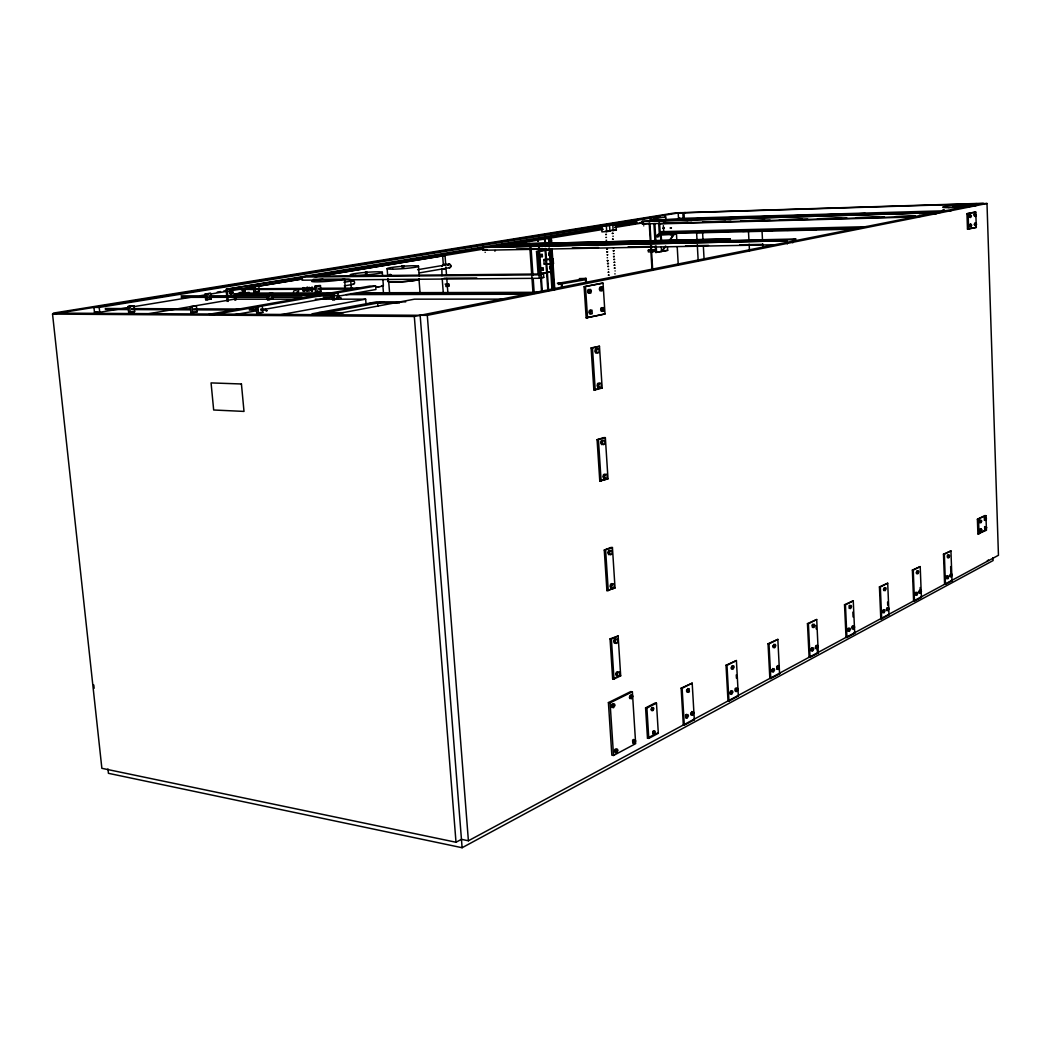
<?xml version="1.0" encoding="UTF-8"?>
<svg xmlns="http://www.w3.org/2000/svg" width="1051" height="1051" viewBox="0 0 1051 1051"><rect width="100%" height="100%" fill="white"/><g stroke="black" fill="none" stroke-linecap="round" stroke-linejoin="round"><path stroke-width="1.5" d="M919.152 591.963L919.914 591.096M970.323 225.321L969.863 226.32L969.718 224.651M600.988 227.647L226.385 289.209L253.015 289.498M773.129 645.945L774.075 645.196M691.033 713.038L691.033 713.905M657.913 235.91L657.282 236.528L657.414 234.938M970.572 225.269L969.666 226.793L970.204 224.021M687.761 691.006L689.167 688.655L689.351 691.821L688.366 692.333L686.947 691.138M658.202 235.647L657.164 237.027L656.73 235.897L657.768 234.518M664.285 220.789L664.587 219.541L665.743 220.539M985.312 527.996L984.826 528.574L985.326 527.313M950.656 575.633L950.038 576.145L950.616 574.726M947.109 577.511L946.583 578.129L947.004 576.46M974.829 215.547C973.804 217.399 974.067 212.762 974.842 214.838M772.038 669.658L771.946 670.735M686.894 690.034L687.827 689.311M548.451 239.116L548.359 239.208M599.845 288.434L600.594 287.698M226.399 289.038L315.3 288.289M980.281 521.795L979.624 521.257L980.294 520.705M919.888 592.239L919.178 592.199M293.426 292.047L294.241 290.51M852.978 627.946C851.757 629.759 852.151 625.056 853.057 626.948M736.239 690.271L735.569 690.809L735.24 690.034M685.804 715.403L685.791 717.202M630.035 695.907L630.009 697.785M441.972 266.455L442.931 265.088M663.72 220.158L664.429 220.211M588.232 290.549L589.072 290.181M980.163 529.297L980.136 530.952M947.66 555.506L947.529 557.109M916.065 594.432L915.408 593.71L916.209 593.289M883.352 611.892L882.656 611.17L883.379 610.355M884.456 589.769L883.76 589.283L884.377 588.113M848.696 630.403L847.96 629.667L848.801 628.971M811.898 650.043L811.109 649.308L811.924 648.414M665.217 246.315L661.552 251.504L661.289 246.985M668.883 241.126L673.468 234.649L670.249 234.728M662.143 251.386L665.808 246.21M669.474 241.021L674.059 234.544M735.464 688.957L736.252 688.944M691.939 714.102L691.098 714.128M653.683 733.112L652.842 732.468L653.867 731.93M969.587 215.245L969.745 217.045M643.343 222.326L643.265 221.669L643.554 222.3M441.972 275.73L441.84 269.122M984.813 519.759L985.037 518.563M916.932 573.163L916.958 571.284M849.707 607.767L849.747 605.915M812.948 626.724L812.278 625.805L812.975 624.82M730.931 693.397L730.156 692.451L730.957 691.361M652.106 709.859L651.384 709.031L652.132 708.059M636.722 221.84L636.683 222.536L636.643 221.827L613.955 225.531M974.763 223.429L974.816 225.269M684.306 725.164L694.33 719.751L692.189 683.137L681.14 688.155L683.321 725.006L684.306 725.164L682.112 688.3L692.189 683.137M728.974 701.083L738.354 696.025L736.409 660.54L726.018 665.23L728.001 700.951L728.974 701.083L726.99 665.362L736.409 660.54M770.79 678.539L779.592 673.796L777.832 639.376L768.045 643.777L769.844 678.407L770.79 678.539L768.99 643.882L777.832 639.376M810.032 657.374L818.295 652.921L816.706 619.499L807.47 623.637L809.112 657.269L810.032 657.374L808.403 623.742L816.706 619.499M846.935 637.484L854.713 633.293L853.254 600.817L844.531 604.719L846.016 637.392L846.935 637.484L845.451 604.811L853.254 600.817M881.684 618.75L889.015 614.796L887.701 583.213L879.437 586.892L880.791 618.658L881.684 618.75L880.331 586.97L887.701 583.213M914.475 601.08L921.412 597.336L920.203 566.594L912.373 570.076L913.595 600.988L914.475 601.08L913.253 570.154L920.203 566.594M945.466 584.369L952.022 580.835L950.932 550.895L943.483 554.179L944.599 584.29L945.466 584.369L944.35 554.258L950.932 550.895M107.951 768.938L108.424 773.313L462.112 847.723L993.09 560.551L992.985 557.7M680.496 212.617L52.55 314.091L101.868 768.32L456.003 842.245L461.442 839.329L468.404 840.774L998.45 555.283L986.994 203.487L673.56 213.13L53.43 313.08L427.297 315.339L986.994 203.487M648.795 738.38L658.32 733.283L656.468 703.172L655.141 702.988L645.59 707.875L647.482 738.17L648.795 738.38L646.904 708.072L656.468 703.172M653.88 733.545L653.013 734.018L652.842 731.325L653.722 730.865L654.234 731.982M613.534 755.472L635.658 743.661L632.374 691.808L630.705 691.584L608.411 702.607L611.853 755.196L613.534 755.472L610.079 702.856L632.374 691.808M647.482 738.17L655.64 733.808M686.763 717.505L685.764 718.043L685.58 714.89L686.579 714.352L687.17 715.665M692.175 714.614L691.19 715.14L690.599 713.839L691.992 711.474M731.273 693.713L730.34 694.212L729.788 692.937L731.102 690.665M736.344 691.006L735.411 691.505L735.253 688.458L736.173 687.971L736.725 689.246M772.958 671.431L772.091 671.904L771.579 670.656L772.813 668.475M777.714 668.896L776.847 669.356L776.689 666.413L777.569 665.953L778.068 667.188M812.081 650.53L811.267 650.963L810.781 649.754L811.95 647.652M816.548 648.139L815.734 648.585L815.261 647.363L816.417 645.275M848.866 630.876L848.091 631.283L847.973 628.485L848.748 628.078L849.195 629.273M853.07 628.629L852.308 629.037L852.177 626.251L852.952 625.844L853.399 627.027M883.523 612.352L882.787 612.746L882.367 611.577L883.405 609.633M887.478 610.237L886.755 610.618L886.335 609.462L887.372 607.531M916.222 594.879L915.526 595.247L915.421 592.606L916.117 592.239L916.511 593.368M919.967 592.882L919.27 593.25L919.178 590.609L919.861 590.242L920.256 591.385M950.669 576.474L950.012 576.815L949.644 575.698L950.564 573.899M616.201 752.174L615.098 752.766L614.874 749.455L615.978 748.864L616.648 750.23M633.911 742.742L632.833 743.32L632.623 740.049L633.7 739.484L634.344 740.824M652.435 710.134L651.554 710.581L651.042 709.464L652.264 707.441M688.037 691.637L687.039 692.149L686.448 690.822L687.853 688.484M774.167 647.206L773.286 647.652L772.774 646.404L774.009 644.237M813.251 627.04L812.423 627.473L812.292 624.583L813.106 624.163L813.592 625.398M849.996 608.082L849.221 608.49L849.103 605.691L849.878 605.284L850.325 606.493M884.614 590.228L883.891 590.609L883.471 589.427L884.508 587.509M917.287 573.373L916.603 573.728L916.196 572.585L917.181 570.732M948.16 557.45L947.516 557.779L947.424 555.204L948.068 554.875L948.436 555.992M732.337 665.638L731.023 667.884L731.575 669.172M615.505 276.741L614.98 276.794M977.903 533.921L986.442 530.243L985.956 515.673L984.826 515.594L977.404 519.26L977.903 533.921L985.312 530.164M980.636 531.189L979.677 530.4L980.557 528.679M985.326 528.811L984.721 529.126L984.629 526.63L985.588 527.418M614.796 273.891L615.137 273.877M613.259 707.021L612.142 707.573L611.472 706.18L611.918 704.236L613.035 703.684L613.705 705.076M630.863 694.829L629.339 697.286L629.983 698.652M980.347 522.4L979.729 522.715L979.637 520.192L980.609 520.994M985.037 520.061L984.419 520.363L984.34 517.867L985.299 518.668M615.137 270.974L615.058 270.948M977.404 519.26L985.956 515.673M208.794 295.83L339.355 295.607C338.461 296.316 341.417 298.537 336.228 297.197M614.48 268.097L615.006 268.044M608.739 269.332L608.253 269.319M614.296 265.22L614.822 265.194M613.994 679.038L620.694 675.819L618.133 635.986L610.053 638.863L612.654 678.854L613.994 679.038L611.393 639.034L618.133 635.986M617.896 675.557L616.609 676.174L615.833 674.545L616.359 672.285L617.646 671.681M612.654 678.854L615.334 677.567M260.819 310.137L266.034 309.585L260.727 309.112M608.293 266.402L607.846 266.494M339.42 295.62L339.289 297.17M614.126 262.33L614.52 262.29M614.848 262.29L614.204 262.356M607.714 263.538L608.227 263.486M613.679 259.479L614.664 259.4L613.902 259.492M265.667 309.125C264.799 310.873 267.374 310.334 265.745 310.163M607.478 260.661L607.925 260.609M614.231 256.549L613.718 256.602M602.052 310.623L601.106 309.309L602.236 308.508M590.058 310.807L589.44 312.2L590.228 313.29M671.392 227.936L670.039 228.001L671.431 227.922M615.768 642.687L614.48 643.278L613.705 641.622L614.231 639.363L615.518 638.785M607.636 254.828L606.979 254.841L607.675 254.789M613.915 250.742L613.469 250.795M613.14 250.808L614.047 250.769M589.059 292.493L588.126 291.797M606.716 251.977L607.714 251.885L607.058 251.964M613.219 247.878L613.876 247.865M606.926 248.995L607.189 248.995M607.531 248.982L606.742 249.074M613.324 242.085L612.588 242.124L613.245 242.058M612.667 239.194L613.14 239.181M606.913 590.636L615.032 587.956L612.431 547.545L611.078 547.426L604.272 550.067L606.913 590.636L615.032 587.956M611.945 583.581L610.644 584.12L610.119 586.353L610.907 588.061M613.219 236.252L612.891 236.265M605.796 237.434L606.453 237.368M613.035 233.348L612.129 233.401L612.825 233.348M610.053 554.153L608.739 554.678L607.951 552.944L608.476 550.698L609.79 550.198M604.272 550.067L612.431 547.545M243.635 291.337L242.584 290.181L243.806 289.485M599.779 481.043L608.004 478.809L605.35 437.65L603.997 437.584L597.086 439.725L599.779 481.043L608.004 478.809M605.14 478.139L603.813 478.586L603.024 476.799L603.55 474.566L604.877 474.119M602.932 444.166L601.606 444.586L600.817 442.773L601.343 440.54L602.67 440.133M597.086 439.725L605.35 437.65M615.61 751.977L614.914 750.545L616.083 749.928M633.346 742.545L632.623 741.441L633.674 740.338M595.208 389.921L602.157 388.016L599.464 346.252L591.109 347.934L593.841 389.882L595.208 389.921L592.475 347.96L599.464 346.252M599.254 387.162L597.914 387.53L597.113 385.664L597.651 383.444L598.991 383.076M593.841 389.882L599.398 388.358M777.254 668.686L776.728 667.385L777.635 666.899M441.84 268.964L444.823 269.082L441.486 269.253M816.115 647.928L816.154 645.892M732.022 668.475L732.048 666.295M597.021 352.676L595.681 353.018L594.866 351.126L595.418 348.906L596.758 348.577M586.169 317.862L605.008 313.96L603.051 283.192L601.684 283.205L584.133 286.739L586.169 317.862L605.008 313.96M494.666 250.677L495.428 250.624L494.706 250.703M544.694 240.337C543.59 238.971 546.507 241.677 545.39 243.543M548.583 239.681L549.331 239.589L549.542 242.847M550.869 242.571C549.528 238.367 552.406 238.117 551.617 242.505M551.394 239.26C548.583 237.487 552.077 239.602 550.698 239.326M967.485 229.131L976.3 227.41L975.788 212.105L974.632 212.131L966.959 213.721L967.485 229.131L976.3 227.41M590.833 313.684L589.677 313.947L588.98 312.305L589.44 310.4L590.609 310.15M602.486 311.109L601.343 311.359L600.66 309.73L601.119 307.851L602.262 307.601M529.415 241.31L530.61 241.218L529.914 241.244M975.144 225.597L974.159 224.494L975.052 222.97M969.981 217.426L968.983 216.296L969.889 214.785M974.842 216.401L974.119 213.905L975.105 215.021M966.959 213.721L975.788 212.105M589.493 292.993L588.324 293.229L587.627 291.574L588.1 289.669L589.256 289.432M601.172 290.575L600.029 290.812L599.333 289.17L599.793 287.278L600.949 287.041M584.133 286.739L603.051 283.192M52.55 314.091L414.317 316.469L983.289 203.277L679.642 212.762M586.222 279.579L558.291 284.493M787.33 243.898L787.173 240.745L482.895 247.419L483.105 250.256L777.346 244.712M792.625 239.667L796.014 238.997L492.774 245.803L792.625 239.667L792.782 242.807M974.211 203.881L975.459 203.644M975.63 203.841L976.878 203.592M402.047 267.479L403.807 267.388L402.98 267.374M558.212 283.31L586.156 278.423L586.458 283.153M539.255 278.292L543.748 277.425L543.512 273.969L306.537 276.242L301.782 277.03L302.057 280.183L539.255 278.292L539.005 274.823L543.512 273.969M330.907 314.906L414.475 299.167L502.26 299.141M540.976 273.483L552.576 271.565L552.038 263.604M552.576 271.565L539.531 274.009L537.981 251.517L551.066 249.258L551.709 258.822M655.259 246.039L655.64 252.45L667.674 250.348L667.477 247.169M655.64 252.45L667.674 250.348M730.261 238.919L502.168 244.266L730.261 238.919L730.432 241.94M648.27 250.23L654.037 249.757L654.142 251.425L651.883 251.846L648.362 251.898L648.27 250.23L654.037 249.757M319.504 313.868L383.957 301.847M448.974 286.017L446.005 286.568L445.847 284.65L448.83 284.112L448.974 286.017L446.478 286.03M550.842 263.985L553.457 263.512L553.154 259.019L543.853 259.584L544.155 264.077L550.842 263.985L550.54 259.492L553.154 259.019M280.617 314.722L365.643 299.18L366.05 304.067M262.277 306.143L256.142 306.892L256.72 313.093L262.842 312.331L262.277 306.143L260.464 306.143M332.628 299.732L338.383 299.023L337.87 293.084L332.116 293.781L332.628 299.732L336.596 299.023M544.155 264.077L553.457 263.512M234.57 314.683L257.061 310.676M261.883 309.822L332.55 297.223M340.59 295.791L375.93 289.498L375.641 286.056L369.821 286.082L208.965 314.315L214.943 314.354L375.641 286.056M698.757 232.363L699.624 232.205M256.72 313.093L262.842 312.331M332.116 293.781L337.87 293.084M658.688 223.259L659.384 235.161L675.832 234.228L675.74 232.849L659.305 233.769M545.154 240.259C543.945 240.048 545.416 240.784 544.628 243.609M549.253 239.575L548.793 242.912M196.406 305.972L190.336 306.695L190.927 312.738L196.984 311.989L196.406 305.972L194.698 305.959M190.927 312.738L196.984 311.989M267.466 299.732L273.168 299.049L272.643 293.255L266.941 293.938L267.466 299.732L271.473 299.049M659.936 231.706L867.233 226.674M315.445 291.915L320.936 291.245L320.45 285.596L318.755 285.609L314.945 286.253L315.445 291.915L320.936 291.245M540.411 250.125L543.328 249.626M538.073 274.022L536.522 251.544L551.066 249.258M344.268 285.872L353.372 284.309M419.428 272.892L449.578 267.69M148.585 313.724L234.163 299.207L297.472 299.193M266.941 293.938L272.643 293.255M314.945 286.253L320.45 285.596M343.966 282.285L353.07 280.722M417.575 269.726L449.329 264.313M255.485 292.099L259.334 291.455L258.822 285.951L253.383 286.595L253.882 292.112L255.485 292.099L254.986 286.581L253.383 286.595M231.443 293.873L230.182 294.083L229.407 292.638L229.893 290.996L231.154 290.785L231.929 292.217M244.108 291.771L242.86 291.968L242.085 290.536L242.571 288.907L243.819 288.697M609.567 225.453L601.54 226.096L601.908 231.89L609.935 231.233L609.567 225.453L604.785 225.571M608.371 230.826L616.359 230.169L615.991 224.402L611.209 224.533M234.754 300.113L234.176 294.044L241.296 293.032M128.642 312.383L134.633 311.661L134.042 305.802L132.426 305.802L128.038 306.511L128.642 312.383L134.633 311.661M205.641 299.732L211.304 299.062L210.752 293.426L209.149 293.426L205.103 294.096L205.641 299.732L211.304 299.062M253.882 292.112L256.457 291.679M205.103 294.096L210.752 293.426M402.31 262.211L405.541 261.686M408.786 261.147L412.018 260.609M415.25 260.083L418.495 259.544M654.97 219.712L654.839 217.386L99.214 307.418L93.959 307.404L94.459 312.239L99.727 312.265L130.482 307.207M133.727 306.669L193.62 296.816M200.097 295.751L208.203 294.411M211.435 293.886L302.097 278.962M315.05 276.833L483.434 249.113M512.573 244.318L603.235 229.394M614.572 227.528L642.095 223.009M254.053 286.962L244.344 288.552L244.791 293.452M257.285 286.424L302.596 278.962M320.41 276.032L445.02 255.511L445.65 263.696M663.641 219.567L664.81 220.565M483.105 250.256L486.915 249.626M642.187 221.393L928.112 212.88L642.187 221.393L642.345 223.942L648.69 223.338M679.944 218.214L678.499 218.45L947.109 210.712M608.004 225.059L615.991 224.402M653.63 218.779L665.717 216.94L665.9 220.119M482.895 247.419L787.173 240.745M302.911 277.149L226.425 289.327M307.772 276.36L485.996 247.195M497.346 245.343L531.372 239.773M534.604 239.234L602.657 228.106M615.623 225.978L636.683 222.536M94.459 312.239L97.69 311.713M128.038 306.511L134.042 305.802M217.281 292.086L220.513 291.547M223.745 291.022L226.977 290.496M249.599 286.778L254.447 285.977M325.547 274.311L328.779 273.786M332.011 273.247L335.243 272.721M338.475 272.196L341.706 271.657M422.502 258.401L430.582 257.075M479.059 249.113L482.291 248.588M524.304 241.691L527.536 241.165M530.768 240.626L534 240.101M537.232 239.562L542.08 238.774M550.159 237.447L553.391 236.922M556.623 236.383L559.855 235.858M563.086 235.319L566.318 234.793M569.55 234.268L572.782 233.729M576.014 233.204L579.246 232.678M587.338 231.351L590.57 230.813M593.802 230.287L597.034 229.762M626.12 224.98L629.352 224.454M632.584 223.916L635.816 223.39M639.047 222.865L642.279 222.326M685.436 212.578L682.835 212.841L683.203 219.396M656.941 217.623L660.133 217.097M340.813 298.05C339.959 297.906 341.943 298.064 340.406 297.959M529.415 241.362L530.098 241.31M614.848 276.741L615.676 276.741M614.31 268.097L614.874 268.071M614.126 265.22L614.704 265.18M607.714 266.442L608.555 266.428M607.163 257.745L607.478 257.705M613.403 253.672L614.231 253.659M612.483 239.194L613.061 239.168M606.059 240.311L606.637 240.272M485.128 252.279L485.234 252.332M366.063 271.999C369.203 271.933 363.055 272.209 366.208 272.143M366.182 273.523C369.348 273.431 363.147 273.746 366.339 273.667M608.779 272.17L608.004 272.275L608.66 272.196M608.398 275.178L609.173 275.086L608.516 275.152M664.784 216.966L665.717 216.94M650.149 217.518L654.839 217.386M703.145 219.12L708.059 218.976M739.181 218.096L744.095 217.951M776.847 217.031L781.76 216.887M814.512 215.967L817.783 215.875M850.535 214.943L853.806 214.851M863.633 214.575L940.606 212.394M919.375 213.839L935.535 213.392M928.204 214.023L936.296 213.8M663.404 222.943L687.919 222.273M702.633 221.866L725.518 221.236M741.861 220.789L764.747 220.158M779.461 219.764L802.347 219.133M818.69 218.687L841.575 218.056M856.289 217.662L879.175 217.031M895.518 216.585L915.132 216.046M663.956 223.062L691.729 222.3M703.158 221.997L730.931 221.236M740.732 220.96L770.133 220.158M779.934 219.895L807.707 219.133M817.507 218.871L846.909 218.069M856.71 217.793L884.482 217.045M895.912 216.729L915.513 216.191M642.345 223.942L920.597 216.361M915.552 216.953L659.095 223.889L659.056 223.193M611.577 230.287L616.359 230.169M605.14 231.351L609.935 231.233M659.634 233.02L862.056 228.198M675.622 232.902L680.536 232.796M698.587 232.363L724.835 231.745M742.873 231.312L769.122 230.694M787.173 230.261L813.408 229.644M831.459 229.21L851.139 228.75M675.254 232.967L683.452 232.783M698.219 232.429L727.752 231.732M742.518 231.378L772.051 230.681M786.818 230.327L816.351 229.63M831.118 229.276L850.798 228.816M659.673 233.716L855.567 229.092M672.601 234.307L675.832 234.228M516.461 249.061L542.723 248.561M572.283 247.997L598.544 247.497M628.091 246.932L652.71 246.473M685.541 245.842L708.532 245.409M739.72 244.817L762.698 244.371M536.522 251.544L537.981 251.517M651.791 251.465L654.142 251.425M543.853 259.584L550.54 259.492M301.782 277.03L539.005 274.823M313.343 279.343L349.3 279.041M444.074 278.252L476.76 277.989M540.49 277.451L543.748 277.425M579.351 278.594L586.156 278.423M557.345 283.192L561.983 283.166L562.311 287.974M445.085 284.125L448.83 284.112M318.584 288.276L361.255 288.079M256.299 289.485L315.379 289.235M318.663 289.222L349.838 289.091M257.731 291.469L259.334 291.455M333.154 292.874L239.628 293.137L239.707 294.03M357.774 292.809L539.912 292.296M332.904 293.702L234.82 293.938L234.899 294.832L267.598 294.766M350.889 293.649L534.591 293.084M234.176 294.044L235.214 294.044L235.792 300.113M357.852 293.741L395.583 293.663M272.498 294.753L326.441 294.648M346.068 294.608L529.152 294.227M181.061 295.87L205.536 295.83M181.206 297.354L267.69 297.275M270.961 297.262L301.965 297.236M323.183 297.21L332.97 297.21M315.326 299.18L365.643 299.18M405.725 301.86L376.547 301.847L312.002 313.829L338.396 313.973M370.228 303.016L399.433 303.056M105.284 308.495L128.196 308.587M131.467 308.6L190.376 308.836M193.647 308.849L242.728 309.033M249.271 309.06L257.456 309.099M105.389 309.467L128.301 309.572M131.572 309.585L190.467 309.835M193.739 309.848L231.365 310.006M249.363 310.084L257.548 310.124M318.781 312.567L343.572 312.699M591.109 347.934L592.475 347.96M230.773 293.518L229.906 292.27L231.141 291.574M600.791 387.977L602.157 388.016M943.483 554.179L944.35 554.258M912.373 570.076L913.253 570.154M951.168 580.756L952.022 580.835M879.437 586.892L880.331 586.97M920.531 597.257L921.412 597.336M844.531 604.719L845.451 604.811M888.134 614.704L889.015 614.796M807.47 623.637L808.403 623.742M853.806 633.188L854.713 633.293M768.045 643.777L768.99 643.882M817.376 652.816L818.295 652.921M610.053 638.863L611.393 639.034M726.018 665.23L726.99 665.362M778.646 673.678L779.592 673.796M619.354 675.635L620.694 675.819M681.14 688.155L682.112 688.3M737.395 695.893L738.354 696.025M645.59 707.875L646.904 708.072M608.411 702.607L610.079 702.856M693.358 719.607L694.33 719.751M657.006 733.086L658.32 733.283M612.168 706.692L612.063 705.037L613.127 704.761M947.398 576.907L947.03 575.79L946.373 576.132L946.478 578.707L948.199 575.895L948.291 578.47L947.634 578.812L947.266 577.695M93.789 685.002L94.143 688.274M99.214 307.418L99.727 312.265M129.654 306.524L130.258 312.397M192.044 306.708L192.635 312.738M206.719 294.083L207.257 299.732M227.2 290.063L228.264 301.414M226.162 290.063L227.226 301.414M268.636 293.938L269.161 299.732M257.955 306.905L258.52 313.106M333.903 293.781L334.415 299.732M316.64 286.24L317.126 291.902M350.574 279.33L351.31 288.119M344.478 278.633L345.49 290.588M377.637 303.03L377.913 306.301M388.686 281.629L389.606 293.032M387.136 268.767L387.661 275.217M387.924 278.449L388.187 281.668M382.288 272.262L382.525 275.178M382.879 279.566L383.365 285.425A16.12 1.353 -4.5 0 1 376.455 287.186M383.523 293.61L382.853 285.465A15.607 1.314 -4.5 0 1 381.408 286.24M420.15 315.3L462.112 847.723M414.317 316.469L456.003 842.245M427.297 315.339L468.404 840.774M418.456 266.166L419.218 275.822M419.993 292.099L418.968 279.093A15.253 1.248 -4.4 0 1 403.256 281.668A15.253 1.248 -4.4 0 1 388.87 281.287M445.9 266.967L446.53 275.139M446.78 278.41L447.897 293.137M442.589 255.117L443.338 264.878M442.221 278.975L443.22 291.942M539.321 247.813L542.342 291.692M538.572 247.878L540.464 275.507M540.687 278.751L541.593 291.758M531.057 247.747L532.988 275.507M533.212 278.765L534.236 293.465M529.862 247.852L532.923 291.928M561.3 283.297L561.628 288.105M552.064 249.008L554.81 289.708M551.315 249.074L554.074 289.761M549.988 249.363L552.76 290.115M549.134 247.8L552.011 290.181M545.719 248.456L548.622 290.943M544.97 248.509L547.873 291.009M598.439 439.791L601.133 481.135M605.626 550.185L608.266 590.78M585.486 278.541L585.801 283.284M585.499 286.739L587.535 317.875M612.786 224.927L613.153 230.694M606.335 225.978L606.703 231.772M663.352 225.637L663.707 231.627M661.171 234.846L661.526 240.863M660.58 234.951L660.934 240.968M659.621 223.232L660.238 233.756M654.852 223.561L655.903 241.204M656.192 246.013L656.573 252.437M653.919 223.587L654.97 241.231M651.778 250.177L651.883 251.846M649.886 223.075L650.963 241.021M651.252 245.908L652.71 270.383M649.203 223.114L650.28 241.06M650.569 245.947L651.935 268.78M683.991 212.814L684.372 219.344M678.197 212.985L678.578 219.817M676.358 232.021L676.831 240.193M677.212 246.722L678.25 264.707M672.206 233.467L672.285 234.859M702.541 231.43L702.988 239.589M703.355 246.105L704.078 259.15M696.642 233.256L697.01 239.799M697.286 244.712L698.206 261.082M736.252 674.926L736.423 678.158M762.014 230.642L762.514 240.469M762.684 243.74L762.842 247.011M778.226 665.48L778.397 668.751M748.443 230.694L748.969 240.837M749.14 244.121L749.494 251.018M816.075 625.765L816.233 628.945M817.153 648.033L817.297 651.226M852.86 612.089L853.084 616.963M887.596 602.078L887.727 605.231M920.15 587.548L920.282 590.78M950.643 566.581L950.879 572.874M968.116 213.681L968.641 229.105M978.534 519.339L979.033 534M449.066 267.558A1.695 1.314 80.2 0 0 450.721 266.626A1.695 1.406 78.9 0 0 449.881 264.432A1.695 1.406 78.9 0 0 448.107 265.377A1.695 1.314 80.2 0 1 449.841 264.432A1.695 1.314 80.2 0 1 450.721 266.626A1.695 1.406 78.9 0 1 449.027 267.558M444.507 265.233A1.695 1.051 89.1 0 1 446.163 264.405M444.455 265.246A1.695 1.064 81.9 0 1 446.071 264.418M297.367 288.986A1.839 1.314 71.5 0 1 298.471 291.324A1.839 1.314 71.5 0 1 296.855 292.309M297.486 288.959A1.839 1.34 79.4 0 1 298.431 291.35A1.839 1.34 79.4 0 1 296.75 292.336M302.767 288.224A1.839 1.34 79.4 0 1 304.672 288.21A1.839 1.34 79.4 0 1 304.908 290.785A1.839 1.34 79.4 0 1 302.99 290.799M302.649 288.789A1.839 1.209 80.5 0 1 304.317 287.935A1.839 1.209 80.5 0 1 304.908 290.628A1.839 1.209 80.5 0 1 303.095 290.772M309.861 290.799A1.839 1.248 89 0 1 308.009 289.406A1.839 1.248 89 0 1 309.572 287.435M312.449 287.422A1.839 1.248 89.1 0 0 310.899 289.406A1.839 1.248 89.1 0 0 312.751 290.799A1.839 1.104 88.4 0 1 311.043 289.393A1.839 1.104 88.4 0 1 312.41 287.422M315.865 287.133A1.839 1.222 80.5 0 0 315.497 287.527A1.839 1.353 79.5 0 1 315.812 287.133M352.164 281.261A1.8 1.34 79.6 0 1 353.924 281.09A1.8 1.34 79.6 0 1 354.463 283.402A1.8 1.34 79.6 0 1 352.847 284.164M389.277 274.915A1.76 1.327 79.8 0 1 391.668 276.137M344.176 278.988A16.527 1.301 -4.5 0 1 320.608 281.76A16.527 1.301 -4.5 0 1 315.839 280.105M316.837 279.934A16.527 1.301 -4.5 0 1 322.946 279.172M352.138 288.394A16.12 1.353 -4.5 0 1 351.586 287.738M379.201 286.7A15.607 1.314 -4.5 0 1 376.166 287.173M419.467 279.054A15.752 1.287 -4.4 0 1 403.229 281.707A15.752 1.287 -4.4 0 1 388.371 281.313M595.917 349.457A1.445 0.815 -88.8 0 1 596.548 349.457M596.521 352.124A1.445 0.815 -88.8 0 1 595.562 351.691M597.966 384.18A1.445 0.815 -88.1 0 1 598.952 384.14M598.544 386.729A1.445 0.815 -88.1 0 1 597.796 386.203M601.632 443.535A1.432 0.815 -87 0 1 601.658 441.262M604.64 477.64A1.432 0.801 -86.4 0 1 603.865 475.275M609.146 553.851A1.432 0.788 -85 0 1 608.529 552.011A1.432 0.788 -85 0 1 609.764 551.236M611.104 587.181A1.419 0.788 -84.4 0 1 610.802 585.079A1.419 0.788 -84.4 0 1 612.063 584.842M614.27 641.727A1.419 0.775 -83.5 0 1 614.27 640.65M617.213 675.294A1.419 0.775 -83 0 1 616.819 675.294M616.398 674.637A1.419 0.775 -83 0 1 617.449 672.561M951.273 210.686A17.171 1.09 -3.3 0 1 944.14 209.688M988.413 559.933A16.685 3.784 -1 0 1 987.204 560.919M886.624 609.054C887.333 612.142 887.78 606.046 886.624 609.054M227.029 289.104L226.99 288.986M477.18 248.089L477.18 248.089M521.572 240.837L521.572 240.837M528.587 239.904L529.113 240.613L528.614 239.904M537.613 240.482L538.427 241.231L537.665 240.351M543.906 239.444L543.906 239.444M550.146 238.419L550.146 238.419M985.483 517.946L985.562 520.455L986.442 518.747L985.483 517.946M985.772 526.709L985.864 529.205L986.731 527.497L985.772 526.709M980.793 520.271L980.872 522.794L981.752 521.073L980.793 520.271M981.082 529.073L981.174 531.583L982.054 529.862L981.082 529.073M951.089 574.345L951.181 576.92L952.101 575.12L951.733 574.004L951.089 574.345M948.58 555.296L948.672 557.884L949.605 556.084L949.237 554.967L948.58 555.296M920.361 590.715L920.466 593.355L921.438 591.49L921.044 590.36L920.361 590.715M917.681 571.192L917.786 573.833L918.758 571.98L918.364 570.838L917.681 571.192M916.617 592.711L916.722 595.365L917.694 593.487L917.3 592.344L916.617 592.711M888.988 608.805L887.964 610.749L887.845 608.03L888.568 607.649L888.988 608.805M970.428 214.877L970.52 217.518L971.426 216.007L970.428 214.877M970.743 224.126L970.835 226.766L971.741 225.242L970.743 224.126M975.289 213.865L975.381 216.506L976.274 214.995L975.289 213.865M975.591 223.075L975.683 225.702L976.576 224.191L975.591 223.075M884.981 587.995L885.1 590.715L886.138 588.796L885.717 587.627L884.981 587.995M883.878 610.145L883.996 612.864L885.034 610.92L884.614 609.764L883.878 610.145M850.325 605.81L850.456 608.608L851.546 606.611L851.1 605.415L850.325 605.81M849.195 628.629L849.326 631.415L850.417 629.404L849.97 628.209L849.195 628.629M853.399 626.383L853.53 629.168L854.621 627.158L854.174 625.976L853.399 626.383M813.671 649.019L812.515 651.121L812.37 648.244L813.198 647.797L813.671 649.019M816.85 645.866L816.982 648.73L818.138 646.641L817.665 645.419L816.85 645.866M813.54 624.728L813.684 627.605L814.84 625.529L814.367 624.307L813.54 624.728M774.403 644.841L774.561 647.81L775.796 645.656L775.283 644.394L774.403 644.841M773.208 669.106L773.365 672.062L774.6 669.881L774.088 668.633L773.208 669.106M777.963 666.57L778.121 669.526L779.343 667.346L778.83 666.111L777.963 666.57M738.012 689.417L736.712 691.676L736.541 688.628L737.474 688.142L738.012 689.417M732.705 666.281L732.875 669.342L734.189 667.083L733.637 665.795L732.705 666.281M731.47 691.335L731.641 694.396L732.954 692.123L732.402 690.835L731.47 691.335M692.32 712.197L692.504 715.337L693.896 712.972L693.305 711.672L692.32 712.197M686.894 715.087L687.078 718.24L688.484 715.862L687.893 714.549L686.894 715.087M652.513 708.046L652.671 710.752L653.906 708.729L653.38 707.599L652.513 708.046M653.958 731.496L654.129 734.189L655.351 732.153L654.839 731.036L653.958 731.496M633.976 740.259L634.187 743.53L635.697 741.034L635.054 739.694L633.976 740.259M616.228 749.678L616.451 752.989L618.001 750.453L617.331 749.087L616.228 749.678M631.125 695.552L631.336 698.849L632.86 696.393L632.216 695.013L631.125 695.552M619.998 673.52L619.486 675.78L618.198 676.397L617.423 674.755L617.949 672.509L619.236 671.891L619.998 673.52M613.285 704.446L613.495 707.77L615.058 705.274L614.388 703.881L613.285 704.446M615.807 639.56L615.295 641.819L616.07 643.475L617.357 642.884L617.883 640.637L617.108 638.969L615.807 639.56M612.234 584.277L611.708 586.524L612.497 588.232L613.797 587.68L614.323 585.446L613.548 583.739L612.234 584.277M610.079 550.855L609.554 553.089L610.342 554.823L611.643 554.311L612.168 552.064L611.393 550.343L610.079 550.855M657.979 234.623L657.676 235.884L658.846 236.869L658.714 234.504L657.979 234.623M605.153 474.671L604.627 476.904L605.415 478.691L606.742 478.244L607.268 476.011L606.48 474.224L605.153 474.671M602.959 440.632L602.42 442.852L603.221 444.665L604.548 444.258L605.074 442.024L604.286 440.211L602.959 440.632M599.267 383.497L598.728 385.717L599.53 387.583L600.857 387.215L601.395 384.994L600.594 383.129L599.267 383.497M602.499 307.851L602.039 309.743L602.722 311.372L603.865 311.122L603.642 307.601L602.499 307.851M597.021 348.945L596.482 351.165L597.296 353.044L598.636 352.716L599.175 350.495L598.374 348.604L597.021 348.945M591.345 291.088L590.885 292.979L589.716 293.229L589.493 289.669L590.649 289.419L591.345 291.088M590.833 310.4L590.36 312.305L591.069 313.947L592.225 313.697L592.002 310.15L590.833 310.4M601.185 287.278L600.725 289.156L601.408 290.812L602.551 290.562L602.328 287.041L601.185 287.278M232.98 292.217L232.494 293.873L231.233 294.083L230.458 292.638L230.944 290.982L232.205 290.772L232.98 292.217M243.622 288.894L243.136 290.536L243.911 291.968L245.146 291.758L244.87 288.697L243.622 288.894M966.486 205.733L952.692 206.627L966.486 205.733M329.081 279.921L327.006 280.091L329.081 279.921M366.208 293.689L365.275 293.741L366.208 293.689M267.059 310.636L266.048 310.702L267.059 310.636M608.437 263.499L607.531 263.538L608.437 263.499M607.347 260.648L608.043 260.582L607.347 260.648M613.574 256.562L614.27 256.497L613.574 256.562M663.036 228.172L664.39 228.093L663.115 228.159M605.691 234.491L606.388 234.426L605.691 234.491M401.797 266.008L403.676 265.89L401.797 266.008M932.106 213.695L933.59 213.629L932.106 213.695M643.711 225.82L643.803 225.807M538.191 241.362L538.191 241.388M865.367 213.55L649.86 220.132L865.367 213.55M543.354 270.094L541.961 270.357L541.79 267.952L543.196 267.703L543.354 270.094M551.184 268.649L549.791 268.898L549.634 266.52L551.026 266.258L551.184 268.649M542.434 256.628L541.029 256.864L540.871 254.473L542.263 254.224L542.434 256.628M550.277 255.248L548.885 255.485L548.727 253.107L550.107 252.857L550.277 255.248M239.983 292.585C236.869 293.242 244.936 292.283 239.983 292.585M247.786 292.559C244.686 293.216 252.766 292.257 247.786 292.559M241.428 383.983L211.067 382.906L213.668 409.995L244.003 411.414L241.428 383.983M449.631 264.353A1.695 1.169 89.8 0 0 448.777 263.985A1.695 1.169 89.8 0 0 447.779 265.194A1.695 1.051 89.1 0 1 449.552 264.353M295.765 289.958A1.839 1.314 71.5 0 0 295.765 290.641A1.839 1.34 79.4 0 1 295.804 289.958M306.248 289.419A1.826 1.104 88.3 0 0 307.917 290.812A1.839 1.248 89 0 1 306.104 289.419A1.839 1.248 89 0 1 307.667 287.449A1.826 1.104 88.3 0 0 306.248 289.419M355.842 275.362A16.133 1.248 -4.5 0 0 382.078 272.603A16.133 1.248 -4.5 0 0 360.835 272.84A16.133 1.248 -4.5 0 0 355.842 275.362M392.851 269.161A15.765 1.196 -4.4 0 0 418.324 266.481A15.765 1.196 -4.4 0 0 397.252 266.77A15.765 1.196 -4.4 0 0 392.851 269.161M948.869 207.651A17.171 1.077 -3.4 0 0 976.563 205.365A17.171 1.077 -3.4 0 0 953.428 205.549A17.171 1.077 -3.4 0 0 948.869 207.651"/></g></svg>
